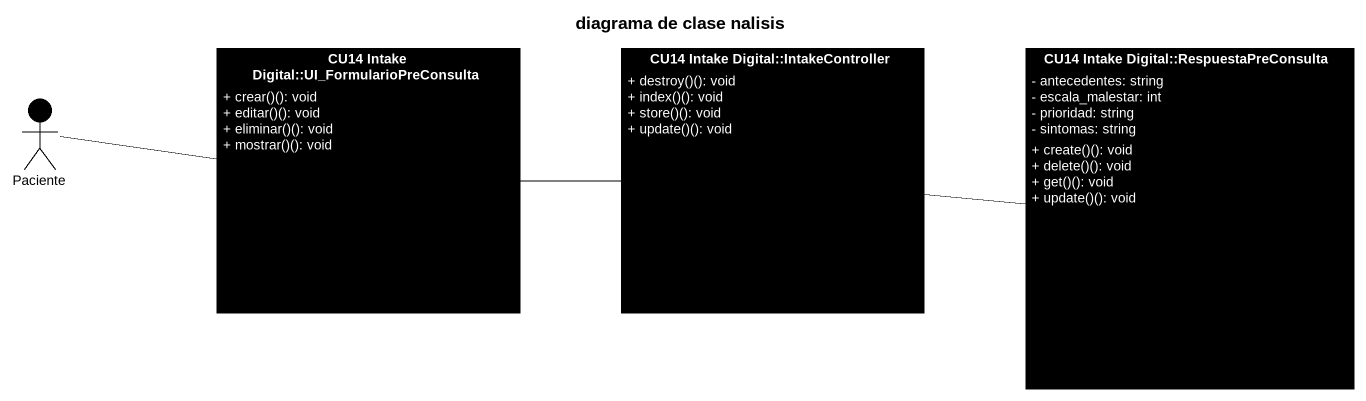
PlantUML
@startuml
title diagrama de clase nalisis
allowmixing
hide circle
hide empty members
skinparam classAttributeIconSize 0
class "CU14 Intake Digital::UI_FormularioPreConsulta" as CU14_Intake_Digital_UI #000000 {
  + crear()(): void
  + editar()(): void
  + eliminar()(): void
  + mostrar()(): void
}
class "CU14 Intake Digital::IntakeController" as CU14_Intake_Digital #000000 {
  + destroy()(): void
  + index()(): void
  + store()(): void
  + update()(): void
}
class "CU14 Intake Digital::RespuestaPreConsulta" as CU14_Intake_Digital_2 #000000 {
  - antecedentes: string
  - escala_malestar: int
  - prioridad: string
  - sintomas: string
  + create()(): void
  + delete()(): void
  + get()(): void
  + update()(): void
}
actor Paciente #000000
CU14_Intake_Digital_UI -right- CU14_Intake_Digital
CU14_Intake_Digital -right- CU14_Intake_Digital_2
Paciente -right- CU14_Intake_Digital_UI
@enduml
